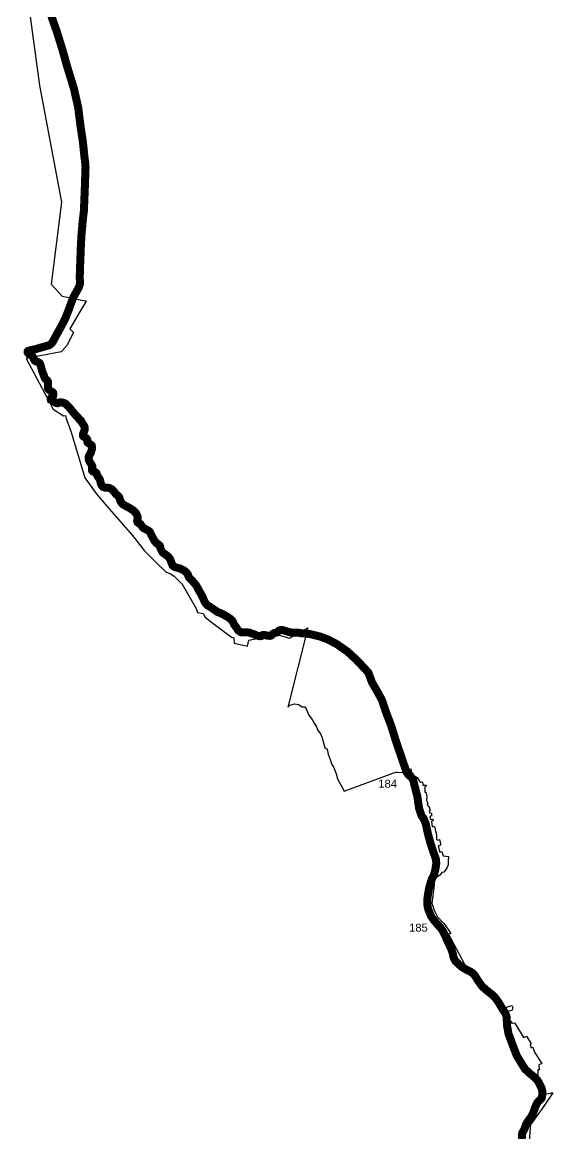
# Model space of a CAD drawing. Header units: metres. Extents: x 291186 to 378809, y 1824167 to 1998918.
# Drawn here: x 293529 to 296841, y 1976061 to 1983004 of the extents above; entities that cross this region are included whole.
import ezdxf

# ---------------------------------------------------------------- set-up
doc = ezdxf.new("R2010")
doc.units = ezdxf.units.M
for name, color, linetype in [('ARTIFICIALLY PROTECTED', 10, 'Continuous'), ('COASTLINE', 5, 'Continuous'), ('DISTRICT BOUNDRY', 86, 'Continuous')]:
    doc.layers.add(name, color=color, linetype=linetype)
doc.styles.get("Standard").update_dxf_attribs({"font": 'arial.ttf'})

msp = doc.modelspace()

# ---------------------------------------------------------------- linework, layer by layer
at = {"layer": 'ARTIFICIALLY PROTECTED', "const_width": 50, "flags": 128}
for points in [[(295848.0894891584, 1978558.076986681), (295862.6701544357, 1978510.824665273), (295893.7032729111, 1978420.701287183), (295927.7163225635, 1978320.456805527), (295939.7648845817, 1978303.307495272), (295958.3841493737, 1978287.6182662), (295969.7021280616, 1978271.198996537), (295977.0041720323, 1978239.454948643), (295995.6582986843, 1978168.130400499), (296001.1346421957, 1978126.170339966), (296006.9762773723, 1978090.412777185), (296021.9456569787, 1978047.357845583), (296025.8700594696, 1978041.701134463)], [(296062.7605316172, 1977467.639345265), (296064.6628036736, 1977460.03468537), (296081.9353396502, 1977418.966390488), (296098.1241264957, 1977396.151767837), (296119.7240803314, 1977370.591615516), (296140.9738998325, 1977347.333198038), (296153.6257236048, 1977328.366568851), (296168.2805886033, 1977300.860780529), (296177.4108899305, 1977279.611233433)]]:
    msp.add_lwpolyline(points, dxfattribs=at)
at = {"layer": 'COASTLINE', "const_width": 50, "flags": 128}
msp.add_lwpolyline([(293692.5856799716, 1983109.407779134), (293716.6476612472, 1983025.149042757), (293744.3457497218, 1982947.543122412), (293780.2544028358, 1982831.57057628), (293811.9069673428, 1982719.283772362), (293852.256027867, 1982587.233587486), (293878.2449783952, 1982472.277443803), (293892.6218446427, 1982358.214502272), (293908.1582115282, 1982253.442353039), (293917.6285329095, 1982161.203189696), (293922.1128523358, 1982128.220081375), (293924.2424519181, 1982096.43440478), (293922.4982461864, 1982045.398681796), (293920.0015642838, 1981974.250510345), (293916.4179734354, 1981883.08922815), (293913.8751765931, 1981825.230642733), (293904.9347619148, 1981745.264581389), (293898.2861605584, 1981665.725501156), (293894.4544789915, 1981591.549767577), (293891.871006144, 1981518.440211955), (293889.0760362911, 1981460.103451732), (293888.3619218107, 1981403.690800321), (293890.0916502335, 1981370.27132157), (293882.4843107508, 1981347.417666498), (293872.7154144504, 1981330.056691329), (293861.5122811542, 1981310.014510468), (293845.8216261872, 1981280.612305514), (293819.1717395228, 1981207.545635471), (293796.373027772, 1981150.028591209), (293765.2637306646, 1981090.912121672), (293733.0630026802, 1981033.046091363), (293718.7757055507, 1981006.337644578), (293710.2132595674, 1980996.091486554), (293699.3719629915, 1980987.652266217), (293669.5147860996, 1980978.413105319), (293665.966747847, 1980977.66636928), (293613.6262120146, 1980962.394360493), (293571.6240475319, 1980953.059648912), (293565.4024071474, 1980950.936937177), (293562.2601101607, 1980946.90361161), (293562.2128074506, 1980942.382034751), (293565.5297287236, 1980938.26202027), (293571.8707979404, 1980930.657146052), (293579.129643519, 1980925.915868392), (293587.5867144856, 1980922.340150461), (293593.1895832952, 1980917.751410279), (293598.4825852788, 1980907.797788901), (293601.4109193609, 1980900.042516129), (293603.229041155, 1980895.899545266), (293605.1100658706, 1980892.87612183), (293610.5886829815, 1980887.727494428), (293617.5390768845, 1980884.704070992), (293628.4144615216, 1980880.700047012), (293635.4459471427, 1980876.695643395), (293639.7801858006, 1980871.792640674), (293642.0916787024, 1980865.862342144), (293643.9719455516, 1980860.714094378), (293646.0985190215, 1980854.094755977), (293649.4505626625, 1980840.121103312), (293652.7199921352, 1980826.491844043), (293656.5729922667, 1980816.119357973), (293661.0701722274, 1980804.59701685), (293664.84283179, 1980795.718842507), (293668.6041233548, 1980785.013478687), (293671.3839777694, 1980778.476141725), (293674.5730801075, 1980775.125471805), (293683.2407995567, 1980768.179646192), (293687.9016786869, 1980762.377664729), (293690.517833932, 1980755.513081283), (293690.6155987137, 1980739.015226907), (293690.3708078261, 1980725.204817848), (293690.1252590719, 1980718.667480886), (293691.0248466373, 1980714.172966816), (293694.4587398632, 1980709.760074549), (293700.5103040672, 1980704.611826782), (293706.9696004617, 1980700.525801363), (293712.0397275156, 1980697.420756124), (293715.3917711567, 1980695.541176839), (293719.8071015328, 1980692.354130161), (293722.0155245873, 1980689.575572134), (293722.9143542862, 1980685.898415002), (293722.5301159579, 1980672.741739639), (293721.1401887506, 1980667.593491872), (293718.8506739779, 1980662.935734196), (293716.1519112816, 1980660.484043017), (293711.0006925095, 1980657.78748643), (293708.1389885102, 1980655.417417054), (293706.6672117182, 1980650.678037574), (293707.5660414171, 1980645.039299718), (293712.7998676404, 1980641.607007995), (293722.1208680343, 1980637.520982575), (293730.9522866528, 1980633.026468505), (293735.7768649525, 1980628.205087587), (293741.9913704594, 1980625.018040909), (293749.18655525, 1980624.037440364), (293755.6466095111, 1980625.91701965), (293763.7413818671, 1980629.022444525), (293768.075620525, 1980629.839421827), (293774.9441648431, 1980629.676178221), (293786.5849946708, 1980626.622763518), (293798.5229081762, 1980621.474515752), (293804.9829624374, 1980616.489511591), (293813.1595843782, 1980608.236218586), (293819.7833378087, 1980601.126390094), (293834.2873873687, 1980583.901911854), (293859.5538994534, 1980552.76718021), (293877.7343595273, 1980533.67071541), (293885.5835831292, 1980523.537463483), (293888.6226278954, 1980520.308656813), (293893.9299671716, 1980516.997848703), (293896.0845817028, 1980515.262151573), (293897.9504490879, 1980512.304784852), (293899.8216215388, 1980507.97731075), (293904.4529438745, 1980499.523569782), (293915.654968984, 1980482.688978015), (293918.555324176, 1980474.826710392), (293918.8448291887, 1980466.083686569), (293918.1672965151, 1980455.708226687), (293914.3074823021, 1980445.454250418), (293910.1990878689, 1980436.250348136), (293908.8811579814, 1980429.535721025), (293908.7492892061, 1980420.187936588), (293912.7015631351, 1980414.921621935), (293919.3398870433, 1980411.443994551), (293927.3253556061, 1980407.285237905), (293932.0673264545, 1980402.150657045), (293934.9661659134, 1980396.094319266), (293935.0980346889, 1980384.903020991), (293936.965417807, 1980379.295792947), (293945.6596625846, 1980372.581165836), (293958.9655251681, 1980364.549960062), (293963.181536648, 1980359.546733359), (293964.7624462196, 1980349.54065959), (293964.1038602092, 1980338.876296489), (293958.8336563927, 1980319.522438283), (293954.0939591439, 1980308.095765506), (293946.7161285207, 1980297.299668612), (293943.422440602, 1980288.478439713), (293943.1594609178, 1980278.998921482), (293945.9256737349, 1980266.886245924), (293953.0397668073, 1980252.798702371), (293962.9200726968, 1980238.579425025), (293966.0894705053, 1980232.048162244), (293966.6161877403, 1980225.202180976), (293963.9818436986, 1980215.722662745), (293963.8499749232, 1980208.744568047), (293966.0894705053, 1980201.898207143), (293970.3047241186, 1980197.948471153), (293977.8144235173, 1980195.973603158), (293986.1138198351, 1980193.076978244), (293992.8323065813, 1980187.284108052), (293995.0725600299, 1980180.174659197), (293998.1025103977, 1980170.168205792), (294000.3420059798, 1980166.613671182), (294010.9066653416, 1980153.069766801), (294016.0450003828, 1980141.22055883), (294018.1526271894, 1980128.581327734), (294022.2367698938, 1980115.810362845), (294028.8233878647, 1980106.594312201), (294033.8298541303, 1980101.459351705), (294040.8120784273, 1980098.431372634), (294052.1414251131, 1980096.587858796), (294065.1388360209, 1980095.905652378), (294072.0301163348, 1980094.662723155), (294077.4193051959, 1980092.901970029), (294085.036621641, 1980088.862639874), (294091.2374855504, 1980084.325986175), (294096.6266744114, 1980078.681174138), (294102.637313823, 1980071.63854127), (294110.5517090216, 1980060.64347464), (294116.7401894939, 1980054.070650793), (294123.735560019, 1980048.876688063), (294129.5430912019, 1980043.687059941), (294132.9625849638, 1980039.181916054), (294136.2274739545, 1980031.931622135), (294138.4677274031, 1980022.936140177), (294141.0065802626, 1980016.307690505), (294145.0482824417, 1980008.487942146), (294147.8023693944, 1980003.48813217), (294152.310917353, 1979998.464784744), (294157.8554688517, 1979992.561440391), (294168.5292609931, 1979985.984621254), (294179.7221917043, 1979980.080897265), (294194.3762988361, 1979972.523097949), (294208.0557896167, 1979963.98849445), (294219.9118535375, 1979956.200255904), (294229.1146267534, 1979948.825820916), (294238.068819749, 1979938.468583577), (294243.2996145062, 1979929.489046343), (294247.9423048398, 1979919.629132547), (294249.8490970173, 1979910.929387261), (294250.1818004219, 1979905.670285697), (294248.6061959159, 1979898.958695677), (294246.1188779801, 1979890.590372875), (294247.1139567277, 1979884.873050306), (294249.4353018945, 1979880.233135535), (294254.4099377662, 1979875.675981477), (294262.9495777725, 1979872.693179124), (294266.5380757695, 1979869.754414582), (294273.0049508294, 1979860.225923269), (294279.0572728998, 1979851.277136575), (294286.4358613896, 1979843.819940876), (294302.457159733, 1979835.740900929), (294314.4784385563, 1979829.940817648), (294322.8528636601, 1979823.561029748), (294328.1586872034, 1979815.855172276), (294335.8040447098, 1979799.574090224), (294345.5039783663, 1979781.511375049), (294357.4517441367, 1979760.345133181), (294366.6802848145, 1979750.736158974), (294378.4863295446, 1979742.251667467), (294385.0759789815, 1979737.046474256), (294387.7921726079, 1979734.299046405), (294389.5595173448, 1979730.603666731), (294390.540954495, 1979723.964966879), (294393.5868200599, 1979713.740222606), (294397.2844508365, 1979706.512706864), (294402.7880775427, 1979695.497939465), (294407.8271320691, 1979690.298061162), (294416.597163499, 1979683.495738068), (294429.0799830362, 1979675.128933811), (294438.3275910818, 1979667.476954102), (294445.3763869283, 1979660.019788995), (294451.0838797299, 1979652.694327089), (294456.5155091163, 1979638.95870638), (294461.5916991023, 1979625.565517606), (294467.3999881517, 1979611.973779052), (294472.6894180212, 1979606.052499928), (294482.4535905025, 1979600.593745054), (294493.5638142024, 1979597.215487623), (294505.0166931317, 1979594.489629587), (294515.8979094501, 1979591.202465293), (294526.0133852134, 1979586.066639159), (294539.4632424367, 1979579.661035991), (294555.0957552527, 1979564.761830044), (294563.3443745134, 1979553.84083281), (294566.604716305, 1979543.939159021), (294572.1735195324, 1979532.965392342), (294579.4763213696, 1979526.24469105), (294606.8821415293, 1979497.097353396), (294617.4120881567, 1979482.230418537), (294633.3901881083, 1979451.95100746), (294646.7551642808, 1979429.772655236), (294655.7722601981, 1979411.301071774), (294667.7927811548, 1979384.670724743), (294677.5094115748, 1979369.345769302), (294684.2816831443, 1979363.122568765), (294703.2791233324, 1979350.605580555), (294721.6877012303, 1979338.340291208), (294747.9993112535, 1979320.613174516), (294777.3188935152, 1979308.381672798), (294807.4456036264, 1979291.445718141), (294828.6954231274, 1979277.33235932), (294841.0963930799, 1979264.770194392), (294852.3603322725, 1979241.016641031), (294867.1042629227, 1979221.226389626), (294876.1977013746, 1979206.064769213), (294888.2695607536, 1979197.107614611), (294895.8301161778, 1979194.169392542), (294908.273437164, 1979194.077850782), (294925.1016293876, 1979194.003152113), (294946.3466225049, 1979191.207310665), (294967.596442006, 1979184.083435631), (294986.5605360669, 1979176.287604359), (294998.5302799665, 1979171.717542666), (295012.3833221812, 1979169.163729324), (295020.1840423255, 1979169.43251182), (295023.5459382315, 1979171.583151418), (295027.8498622283, 1979175.077703494), (295034.1712269153, 1979176.959560597), (295043.7203451333, 1979175.884430616), (295049.7726672037, 1979174.540138503), (295056.6836520474, 1979173.114224587), (295067.1581252927, 1979171.316646741), (295075.4635845427, 1979171.263877296), (295081.9175758716, 1979173.008685698), (295091.2287240007, 1979180.198617447), (295096.8361784209, 1979185.644120431), (295102.6088477435, 1979188.834204199), (295113.3076494804, 1979190.45828826), (295120.7559616903, 1979193.435775704), (295128.8810487073, 1979201.556196007), (295135.5169280023, 1979205.887086835), (295143.6579302163, 1979207.898020278), (295151.0622861679, 1979207.791342479), (295158.3597829394, 1979206.247741313), (295175.0858971513, 1979200.764654336), (295187.869589699, 1979196.452365686), (295197.614995347, 1979194.038638137), (295213.1694479109, 1979191.110883047), (295223.9288789697, 1979190.205830125), (295233.3044457534, 1979190.471955166), (295244.2775951722, 1979191.589984048), (295258.0207467409, 1979189.992854165), (295270.5384281382, 1979187.544200076), (295281.2781546673, 1979186.264446133), (295291.3949149127, 1979186.274316677), (295328.0559571618, 1979181.543805804), (295391.0565493171, 1979165.934480964), (295439.521664326, 1979147.638007482), (295493.9105187999, 1979118.577376791), (295558.5340532744, 1979073.373104058), (295611.8882820205, 1979024.252234366), (295656.0525998817, 1978978.508456887), (295688.562108331, 1978943.477981897), (295713.6114505195, 1978877.964090577), (295745.7396861237, 1978822.868614313), (295773.8519870107, 1978771.421442823), (295800.1886066292, 1978693.112725801), (295832.3168422335, 1978609.192225098), (295862.6701544357, 1978510.824665273), (295893.7032729111, 1978420.701287183), (295927.7163225635, 1978320.456805527), (295939.7648845817, 1978303.307495272), (295958.3841493737, 1978287.6182662), (295969.7021280616, 1978271.198996537), (295977.0041720323, 1978239.454948643), (295995.6582986843, 1978168.130400499), (296001.1346421957, 1978126.170339966), (296006.9762773723, 1978090.412777185), (296021.9456569787, 1978047.357845583), (296035.5069205813, 1978027.810372867), (296047.920016398, 1977997.161196041), (296060.6984038801, 1977938.416655731), (296077.513946342, 1977875.139637722), (296097.9589115932, 1977814.570945025), (296112.1977078693, 1977772.610504856), (296113.312529528, 1977746.89925729), (296107.8361860166, 1977711.506524986), (296098.343907788, 1977675.01930125), (296087.3904628988, 1977655.316177654), (296077.8231558842, 1977627.813806059), (296067.6639551134, 1977589.575320104), (296061.9193268523, 1977556.968738553), (296057.0947485526, 1977521.836057109), (296057.785164957, 1977495.094097009), (296059.873087234, 1977479.182401069), (296064.6628036736, 1977460.03468537), (296081.9353396502, 1977418.966390488), (296098.1241264957, 1977396.151767837), (296119.7240803314, 1977370.591615516), (296140.9738998325, 1977347.333198038), (296153.6257236048, 1977328.366568851), (296168.2805886033, 1977300.860780529), (296183.4705073685, 1977265.508289672), (296202.1951156075, 1977225.353020075), (296210.4823860609, 1977206.63695084), (296216.8446755403, 1977185.394022441), (296220.4596988657, 1977166.608100129), (296225.8246359978, 1977152.832997245), (296234.0363818925, 1977138.673750389), (296251.3078979089, 1977121.837212484), (296274.8214647208, 1977101.665238066), (296302.2994313263, 1977085.442620003), (296329.1934771102, 1977072.235980281), (296343.5781473562, 1977062.391863577), (296352.5565920807, 1977051.33495655), (296362.4414451693, 1977036.833989074), (296371.9162924678, 1977020.522915754), (296398.0505617241, 1976983.815123332), (296428.9268018286, 1976955.973736528), (296457.2497896097, 1976934.16439078), (296484.4124837407, 1976907.0188773), (296503.5107201766, 1976880.461040802), (296525.3334867707, 1976842.874769998), (296544.6022431749, 1976814.337130232), (296552.0308508552, 1976793.920290406), (296553.43441966, 1976769.697976381), (296555.2919505133, 1976736.28846407), (296564.024088617, 1976687.311965574), (296591.1397950234, 1976613.438918996), (296616.3979705765, 1976547.732987985), (296667.7123551336, 1976464.724753294), (296697.0569469907, 1976437.625935079), (296721.572413349, 1976417.951284205), (296743.8597521231, 1976396.049307202), (296755.7461307049, 1976377.11684528), (296771.3468131269, 1976344.820806216), (296775.1641868145, 1976328.178690049), (296776.3335748629, 1976314.307539183), (296774.2880931113, 1976296.785805726), (296771.36575979, 1976283.93663576), (296766.8367494352, 1976278.826351623), (296747.3944415968, 1976260.354008888), (296740.2356343994, 1976247.650619259), (296731.1776136899, 1976227.209103074), (296724.4477589457, 1976206.995368664), (296714.5128866664, 1976182.611329578), (296705.1623294781, 1976165.820016348), (296683.0765831997, 1976135.931251017), (296672.7029062022, 1976116.07361545), (296663.352349014, 1976089.499454591), (296650.9218222671, 1976066.782398467), (296648.1457571851, 1976054.955209401), (296648.5838040367, 1976040.499798281), (296650.7755540276, 1976027.066747697)], dxfattribs=at)
at = {"layer": 'DISTRICT BOUNDRY'}
msp.add_polyline3d([(293529.2399551627, 1983409.148024254, 0), (293637.2150590434, 1982608.201909385, 0), (293774.242518452, 1981879.072758984, 0), (293709.5586047753, 1981367.086610185, 0), (293779.128836895, 1981291.940234687, 0), (293921.9030667952, 1981264.647455082, 0), (293925.7140764707, 1981263.661690526, 0), (293925.810355038, 1981264.060220592, 0), (293928.657216632, 1981261.995468072, 0), (293889.7607445875, 1981199.120022289, 0), (293825.2423417449, 1981089.020049689, 0), (293848.3897657972, 1981065.963273913, 0), (293808.4343171798, 1980984.088737742, 0), (293777.3330698432, 1980949.799861638, 0), (293772.16568257, 1980944.641157042, 0), (293554.646834956, 1980903.315494438, 0), (293603.2221201423, 1980810.334565016, 0), (293721.6881134777, 1980586.739078709, 0), (293787.3234070967, 1980545.473401086, 0), (293799.293964895, 1980546.833987065, 0), (293802.8806764683, 1980528.481692338, 0), (293833.8577885488, 1980442.672235421, 0), (293919.7559973234, 1980159.153218326, 0), (293990.5460601081, 1980060.373473418, 0), (293998.6639841517, 1980050.832740433, 0), (294072.1016385309, 1979964.523932569, 0), (294217.1069468842, 1979797.753539912, 0), (294291.1074512467, 1979704.549262126, 0), (294321.6259064649, 1979673.73629589, 0), (294338.9555698655, 1979656.238861888, 0), (294366.8266125596, 1979628.097352972, 0), (294425.4807494574, 1979570.254785786, 0), (294454.399401113, 1979557.774518886, 0), (294478.4658279503, 1979543.395314921, 0), (294527.3111986193, 1979493.347850869, 0), (294613.8330886515, 1979342.595991257, 0), (294623.930847818, 1979316.96496121, 0), (294657.616131262, 1979311.098175847, 0), (294671.9755462012, 1979287.445633514, 0), (294687.6289835556, 1979274.495572764, 0), (294692.8885698452, 1979270.143492611, 0), (294834.5875865628, 1979163.770280342, 0), (294850.4624057314, 1979159.497815674, 0), (294851.5404872951, 1979125.26281371, 0), (294935.1026171048, 1979106.018254264, 0), (294942.7942370049, 1979143.805870925, 0), (295007.9833270683, 1979156.340858298, 0), (295080.7708517596, 1979190.376965302, 0), (295117.5747298689, 1979178.845644346, 0), (295196.4616289554, 1979157.363606539, 0), (295312.1185279233, 1979222.127133998, 0), (295187.0066838097, 1978725.268976339, 0), (295200.5126369528, 1978737.197446839, 0), (295229.1728784257, 1978746.853836116, 0), (295252.7831599349, 1978743.318928564, 0), (295276.9418808796, 1978728.039550133, 0), (295294.0798531241, 1978727.944725289, 0), (295302.2631598411, 1978716.280935393, 0), (295317.8212511019, 1978675.920039489, 0), (295339.2239199569, 1978649.178291259, 0), (295352.1546570623, 1978625.692668361, 0), (295364.9064120241, 1978603.095691602, 0), (295373.8907356985, 1978580.346945233, 0), (295390.7581114993, 1978558.86680917, 0), (295401.9623982255, 1978533.853048559, 0), (295408.6192551504, 1978502.544283921, 0), (295418.2739668784, 1978474.724073314, 0), (295431.5322363765, 1978463.13908083, 0), (295438.2225715887, 1978432.538545231, 0), (295451.1459383657, 1978398.987949156, 0), (295462.013986654, 1978366.892800596, 0), (295474.2957081071, 1978349.655667592, 0), (295489.0389453976, 1978309.692539464, 0), (295496.0158812617, 1978277.669254595, 0), (295538.39149636, 1978201.26287188, 0), (295864.8400479916, 1978321.282060678, 0), (295865.5465329461, 1978320.265619889, 0), (295909.2658507623, 1978316.765761758, 0), (295954.3155348647, 1978340.329832386, 0), (295957.5325707885, 1978322.341065206, 0), (295957.1199277013, 1978322.116846061, 0), (295962.7084432481, 1978314.631383867, 0), (295966.8753748269, 1978309.376813107, 0), (295969.4702668221, 1978303.882508545, 0), (295994.0074384293, 1978285.939639995, 0), (296013.5007800734, 1978257.386122531, 0), (296026.1436990962, 1978258.340877257, 0), (296027.3115136337, 1978253.957031386, 0), (296029.0958383983, 1978248.434706701, 0), (296029.6599421043, 1978244.415464885, 0), (296030.6807867595, 1978240.982301987, 0), (296030.3829724486, 1978239.419724263, 0), (296036.2751407727, 1978239.182932848, 0), (296048.8525930482, 1978241.049298377, 0), (296049.625639027, 1978237.013100945, 0), (296050.8570357627, 1978231.692708243, 0), (296042.0237294612, 1978229.928150599, 0), (296042.0708668401, 1978214.846223122, 0), (296041.9887153867, 1978204.069408917, 0), (296041.2249847726, 1978195.076181734, 0), (296048.0196805506, 1978195.287770816, 0), (296050.8235666729, 1978187.483623156, 0), (296051.7481811553, 1978182.116893235, 0), (296052.5621122532, 1978178.692753218, 0), (296052.4831313448, 1978176.3125296, 0), (296053.6552280532, 1978172.299258139, 0), (296054.2853245293, 1978168.812345946, 0), (296054.8106391683, 1978165.702621264, 0), (296054.5376563906, 1978161.862616017, 0), (296053.8149312756, 1978156.250611177, 0), (296053.2297044264, 1978151.736956817, 0), (296052.7394746771, 1978147.071895157, 0), (296052.3742244951, 1978141.972682963, 0), (296060.861575354, 1978125.32001169, 0), (296056.0966868509, 1978120.753104905, 0), (296062.1943586792, 1978106.110700858, 0), (296066.8715944481, 1978107.478191607, 0), (296070.7123572648, 1978096.441895973, 0), (296072.2129909364, 1978091.979745493, 0), (296073.7897268015, 1978087.233900193, 0), (296076.0653227748, 1978079.874956956, 0), (296069.9093974923, 1978077.275790855, 0), (296072.3082699667, 1978066.399178497, 0), (296083.088659039, 1978063.180342892, 0), (296084.671268506, 1978053.825678647, 0), (296084.1780612532, 1978050.110189413, 0), (296084.4315949321, 1978047.077316509, 0), (296073.2770665748, 1978043.285859112, 0), (296076.8371473866, 1978024.247247655, 0), (296088.0962255261, 1978026.883873117, 0), (296091.3233907117, 1978023.265017274, 0), (296094.1791030667, 1978019.906203882, 0), (296095.0331825334, 1978015.098388033, 0), (296083.915348976, 1978012.698267244, 0), (296088.0586616609, 1977978.03080946, 0), (296101.3940670402, 1977982.317279394, 0), (296103.683568662, 1977973.511105563, 0), (296106.0714390149, 1977964.025120239, 0), (296107.4125418216, 1977956.750877691, 0), (296110.0518445354, 1977947.15792294, 0), (296111.7562939365, 1977938.640961875, 0), (296113.4729365086, 1977939.675909448, 0), (296114.662195697, 1977930.02897179, 0), (296114.7101320279, 1977921.369584236, 0), (296115.5435348289, 1977901.044073547, 0), (296121.4962413554, 1977895.726043623, 0), (296133.6365123022, 1977899.085013083, 0), (296136.4841730056, 1977889.81909673, 0), (296139.77051925, 1977876.365685754, 0), (296140.962044755, 1977862.944984536, 0), (296126.0572943609, 1977858.606389427, 0), (296135.4097786851, 1977820.433825562, 0), (296148.061347962, 1977823.768295723, 0), (296156.3484024764, 1977797.361935545, 0), (296189.5072441568, 1977792.567454657, 0), (296187.0691453631, 1977766.524504029, 0), (296187.963953457, 1977739.961935051, 0), (296180.7638268337, 1977725.277646776, 0), (296163.1866047366, 1977697.303867956, 0), (296160.1215619845, 1977695.84087033, 0), (296148.2758805568, 1977692.77523769, 0), (296136.4330990926, 1977676.176880961, 0), (296101.3823752588, 1977651.351156859, 0), (296101.0958583538, 1977614.326717489, 0), (296091.9075649885, 1977547.913925478, 0), (296084.85637632, 1977502.182545232, 0), (296100.4811461993, 1977458.529773622, 0), (296121.2515886126, 1977416.94300738, 0), (296157.1832355518, 1977377.670386062, 0), (296168.0746706548, 1977363.995401266, 0), (296200.782254012, 1977318.751007814, 0), (296205.8064091598, 1977312.493679112, 0), (296190.6430876194, 1977307.624230305, 0), (296253.6272336891, 1977187.664436608, 0), (296309.2925450087, 1977085.690624191, 0), (296334.4010115133, 1977044.630059203, 0), (296363.4460772707, 1977008.580426649, 0), (296377.9642103435, 1976997.053860226, 0), (296425.0588327084, 1976957.703082988, 0), (296457.5352798306, 1976937.14558677, 0), (296528.4610943438, 1976843.515309415, 0), (296584.7852080653, 1976862.153609656, 0), (296589.1710131417, 1976853.362363524, 0), (296591.7248958633, 1976848.926719513, 0), (296586.9876971188, 1976832.848302649, 0), (296549.693124386, 1976819.869539524, 0), (296563.0471929368, 1976786.208149705, 0), (296585.9112986272, 1976751.240191903, 0), (296588.826857186, 1976752.473845675, 0), (296598.4912441445, 1976753.99758975, 0), (296603.5087920103, 1976751.88515028, 0), (296658.5619042417, 1976661.750822976, 0), (296676.434805957, 1976670.661483177, 0), (296705.6507397898, 1976622.425143284, 0), (296698.8863911517, 1976617.466037716, 0), (296705.5128903748, 1976597.516587536, 0), (296716.7173236602, 1976602.341226852, 0), (296724.7096646314, 1976578.084996064, 0), (296729.7352090323, 1976565.90775387, 0), (296773.0849881199, 1976500.363704954, 0), (296753.0457461551, 1976491.916035247, 0), (296755.8393682366, 1976460.444287024, 0), (296746.4946482943, 1976460.04706263, 0), (296748.130896709, 1976416.544150528, 0), (296751.0060696079, 1976405.543353981, 0), (296774.6344613738, 1976332.004418855, 0), (296764.1267130918, 1976327.811706191, 0), (296763.2356145255, 1976310.339720636, 0), (296778.0741278605, 1976308.826624822, 0), (296799.4727042896, 1976310.159819554, 0), (296828.7654524049, 1976314.462765326, 0), (296834.5188596268, 1976317.534117852, 0), (296840.6035099429, 1976315.840819117, 0), (296785.340914264, 1976233.998225797, 0), (296706.289829728, 1976123.729748916, 0), (296701.2222623, 1976118.830390998, 0), (296698.406778616, 1976070.884984787, 0), (296691.3380923163, 1975970.140032096, 0)], dxfattribs=at)

# ---------------------------------------------------------------- texts
at = {"layer": 'ARTIFICIALLY PROTECTED', "char_height": 50, "attachment_point": 1}
for s, insert in [('184', (295751.8009313479, 1978272.793491917)), ('185', (295943.8657163651, 1977373.712842556))]:
    msp.add_mtext_dynamic_manual_height_columns(s, width=84.3741295307409, gutter_width=1, heights=[74.18822369209585], dxfattribs=dict(at, insert=insert))

doc.saveas('drawing.dxf')
